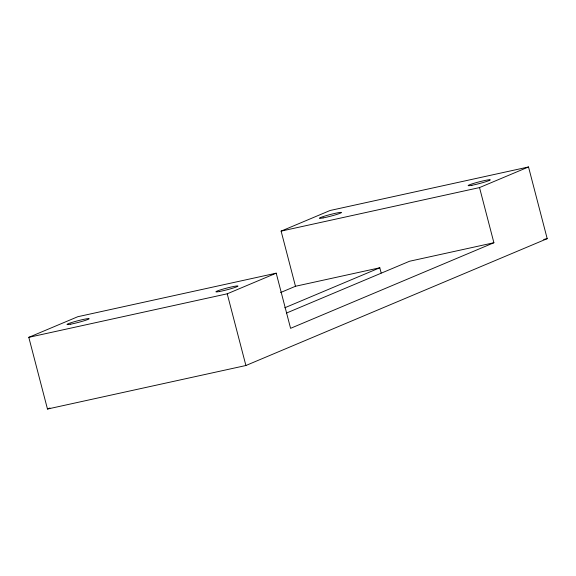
<?xml version="1.0" encoding="UTF-8"?>
<svg xmlns="http://www.w3.org/2000/svg" width="576" height="576" viewBox="0 0 576 576"><rect width="100%" height="100%" fill="white"/><g stroke="black" fill="none" stroke-linecap="round" stroke-linejoin="round"><path stroke-width="0.86" d="M28.8 337.334L77.796 316.714L276.214 273.175L290.585 328.334L493.898 242.741L479.527 187.582L528.523 166.961L547.2 238.666L245.902 365.508L47.477 409.039L28.8 337.334L227.225 293.803L276.214 273.175M280.598 292.536L295.474 286.272L281.11 231.12L330.098 210.492L528.523 166.961M284.76 307.786L379.807 267.775L381.168 273.002M47.477 409.039L49.961 407.995M286.416 313.085L409.565 261.245L493.898 242.741M281.11 231.12L479.527 187.582M295.474 286.272L379.807 267.775M543.686 239.436L547.2 238.666M227.225 293.803L245.902 365.508M219.614 291.485A11.434 0.857 -14.6 0 0 237.766 286.294A11.434 0.857 -14.6 0 0 223.366 289.015A11.434 0.857 -14.6 0 0 219.614 291.485M70.798 324.137A11.434 0.857 -14.6 0 0 88.949 318.946A11.434 0.857 -14.6 0 0 74.549 321.66A11.434 0.857 -14.6 0 0 70.798 324.137M471.924 185.27A11.434 0.857 -14.6 0 0 490.075 180.079A11.434 0.857 -14.6 0 0 475.675 182.794A11.434 0.857 -14.6 0 0 471.924 185.27M323.107 217.915A11.434 0.857 -14.6 0 0 341.258 212.724A11.434 0.857 -14.6 0 0 326.858 215.446A11.434 0.857 -14.6 0 0 323.107 217.915"/></g></svg>
